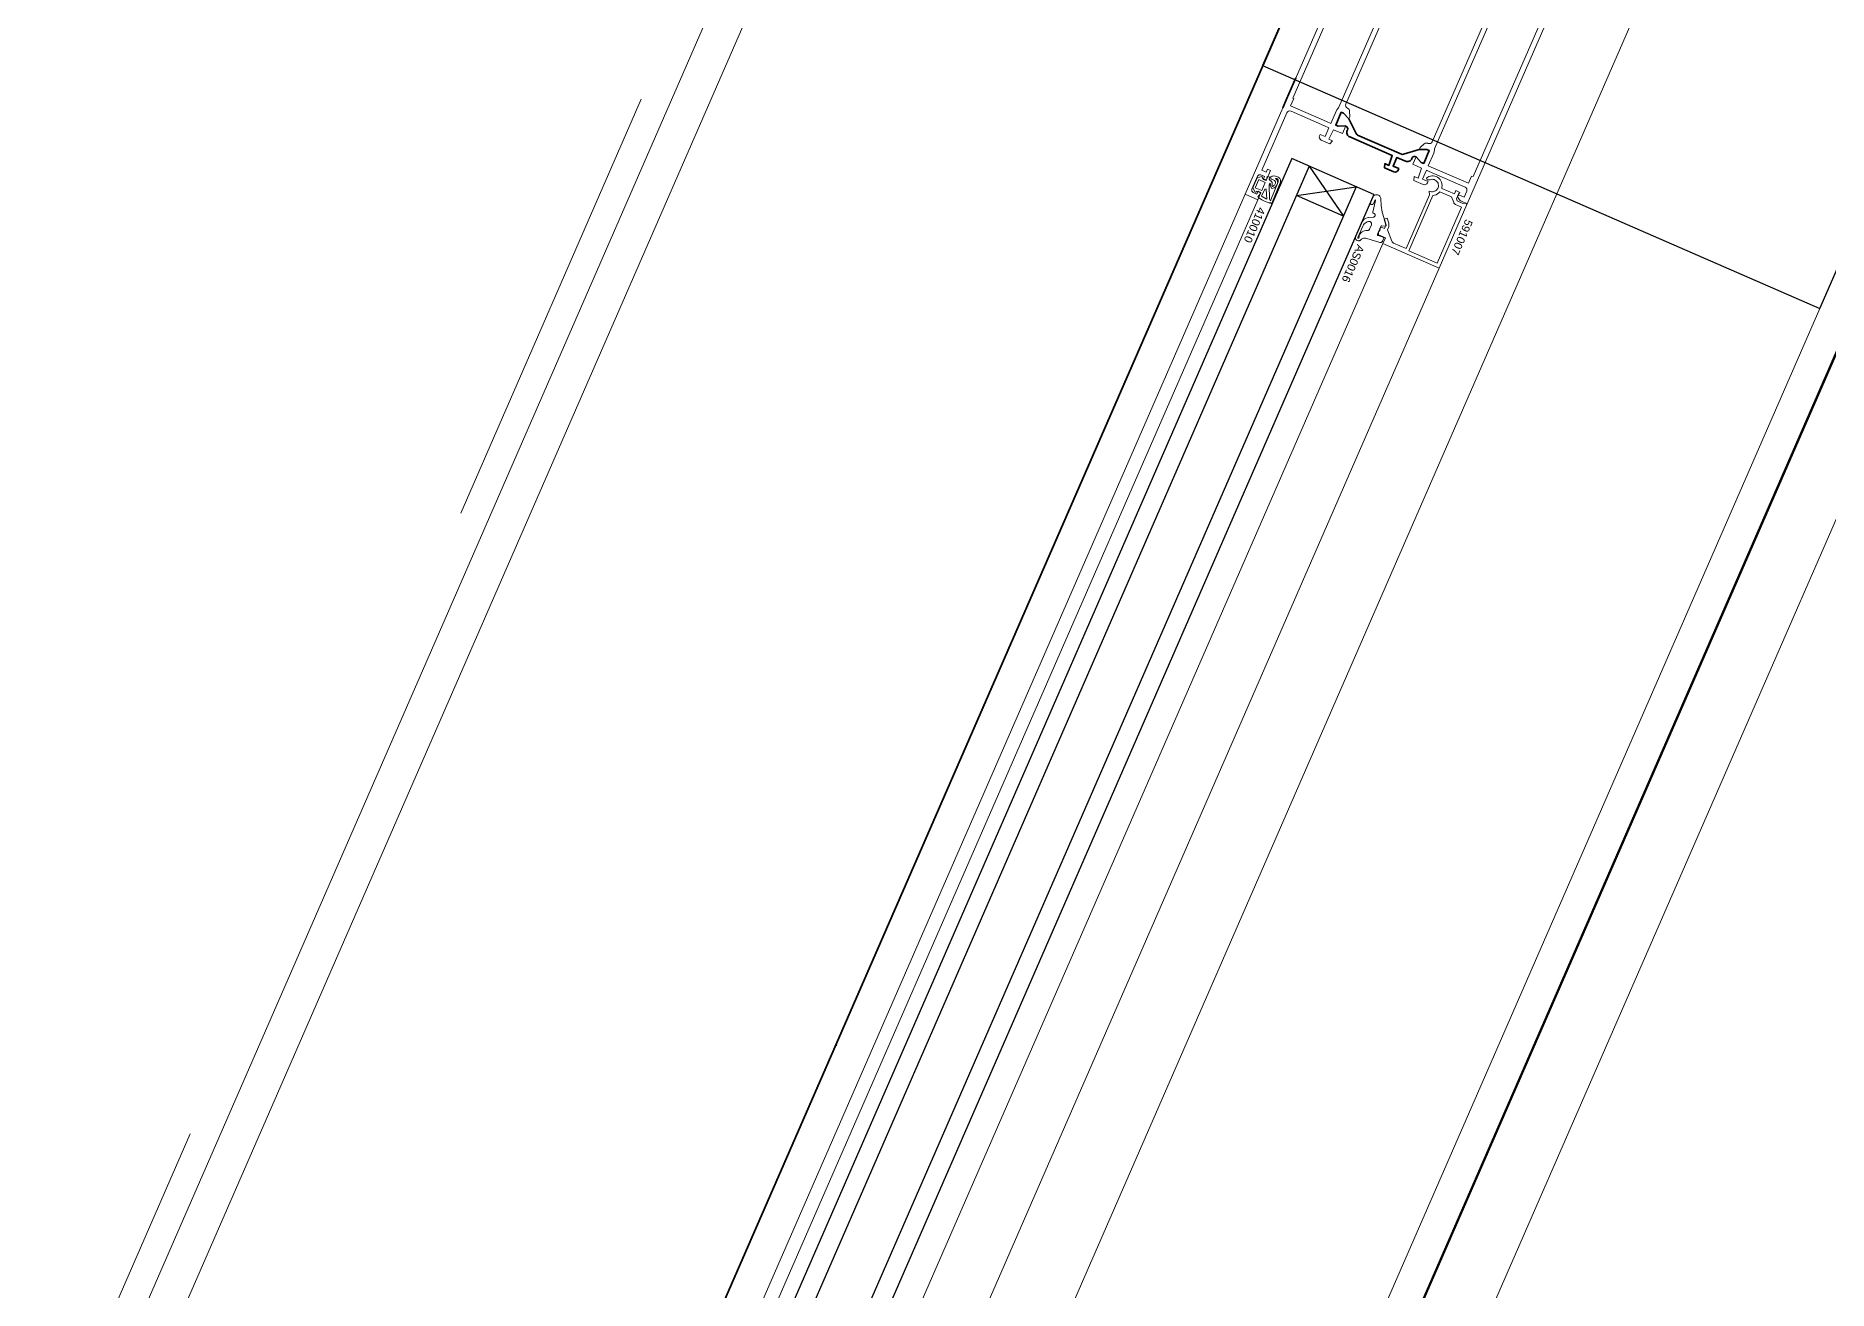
# Model space of a CAD drawing. Header units: millimetres. Extents: x -37281 to 954596, y -59787 to 956680.
# Drawn here: x 866875 to 867435, y -21130 to -20738 of the extents above; entities that cross this region are included whole.
import ezdxf
from ezdxf.enums import TextEntityAlignment as Align

# ---------------------------------------------------------------- set-up
doc = ezdxf.new("R2010")
doc.units = ezdxf.units.MM
doc.header["$MEASUREMENT"] = 0
doc.linetypes.add('Dot & Dashed', pattern=[670.277762, 352.777767, -176.388884, 0, -141.111112])
doc.linetypes.add('Double Dashed', pattern=[1093.611073, 529.166651, -211.666656, 141.111112, -211.666656])
for name, color, linetype, lineweight in [('0_Pen_No__2', 8, 'Continuous', 15), ('0_Pen_No__5', 7, 'Continuous', 25), ('0_Pen_No__6', 7, 'Continuous', 35), ('0_Pen_No__7', 7, 'Continuous', 35), ('0_Pen_No__9', 7, 'Continuous', 13), ('New_A-20-M_Floor_Slab_Pen_No__89', 8, 'Continuous', 20), ('New_A-20-M_Roof_Pen_No__93', 8, 'Continuous', 13), ('New_A-25-M_Curtain_Wall_Pen_No__90', 8, 'Continuous', 20), ('New_A-25-M_Wall_Ext_Pen_No__87', 8, 'Continuous', 20), ('New_ArchiCAD Windows_Pen_No__3', 7, 'Continuous', 18), ('New_ArchiCAD Zone Stamps_Pen_No__9', 7, 'Continuous', 13)]:
    doc.layers.add(name, color=color, linetype=linetype, lineweight=lineweight)
for name, color, linetype, lineweight, true_color in [('0_Pen_No__40', 7, 'Continuous', 35, 0x2a2a2a), ('New_A-15-MG_Structural_Grid_Phase_2_Pen_No__222', 7, 'Continuous', 13, 0x65af33), ('New_A-25-M_Curtain_Wall_Pen_No__69', 7, 'Continuous', 20, 0x606060), ('New_A-35-M_FFE-Zone_Pen_No__74', 7, 'Continuous', 20, 0x606060), ('New_ArchiCAD Windows_Pen_No__23', 7, 'Continuous', 30, 0x2a2a2a)]:
    doc.layers.add(name, color=color, linetype=linetype, lineweight=lineweight, true_color=true_color)
for name, color, linetype in [('New_A-15-MG_Structural_Grid_Phase_2', 7, 'Continuous'), ('New_A-20-M_Floor_Slab', 7, 'Continuous'), ('New_A-20-M_Roof', 7, 'Continuous'), ('New_A-25-M_Curtain_Wall', 7, 'Continuous'), ('New_A-25-M_Wall_Ext', 7, 'Continuous'), ('New_A-35-M_FFE-Zone', 7, 'Continuous'), ('New_ArchiCAD Windows', 7, 'Continuous')]:
    doc.layers.add(name, color=color, linetype=linetype)
doc.styles.add('GENERATED_STYLE_2', font='')
doc.styles.add('GENERATED_STYLE_3', font='')
doc.styles.add('GENERATED_STYLE_4', font='')
doc.styles.get('GENERATED_STYLE_2').set_extended_font_data('Arial', bold=True)
doc.styles.get('GENERATED_STYLE_3').set_extended_font_data('Arial')
doc.styles.get('GENERATED_STYLE_4').set_extended_font_data('Swis721 BT')

# ---------------------------------------------------------------- blocks, each defined once
blk = doc.blocks.new('Wall_243_2', base_point=(874395.1, -4631.3))
at = {"layer": 'New_A-25-M_Wall_Ext_Pen_No__87', "linetype": 'Continuous', "flags": 128}
for points in [[(874303.43, -4591.33), (866444.97, -22613.27)], [(866536.64, -22653.24), (874395.1, -4631.3)]]:
    blk.add_lwpolyline(points, dxfattribs=at)
blk = doc.blocks.new('Wall_245_2', base_point=(874285.09, -4632.6))
at = {"layer": 'New_A-25-M_Wall_Ext_Pen_No__87', "linetype": 'Continuous', "flags": 128}
for points in [[(869017.03, -16301.13), (866293.44, -22547.19)], [(866444.68, -22613.14), (869168.27, -16367.08)]]:
    blk.add_lwpolyline(points, dxfattribs=at)
blk = doc.blocks.new('Single Office_INB 2105_84_2', base_point=(865013.57, -21058.46))
at = {"layer": 'New_A-35-M_FFE-Zone_Pen_No__74', "linetype": 'Continuous'}
blk.add_line((866232.68, -22686.52), (867138.58, -20609.01), dxfattribs=at)
at = {"layer": 'New_ArchiCAD Zone Stamps_Pen_No__9'}
for tag, height, style, p in [('ROOM_NAME', 250, 'GENERATED_STYLE_2', (864076.76, -19453.51)), ('zoneNameLine2', 250, 'GENERATED_STYLE_2', (863888.33, -19885.64)), ('ROOM_NUMBER', 200, 'GENERATED_STYLE_3', (863699.9, -20306.35)), ('measuredAreaCode', 200, 'GENERATED_STYLE_3', (863542.87, -20666.46)), ('DUMMY_649', 200, 'GENERATED_STYLE_3', (863850.28, -20800.5)), ('DUMMY_650', 200, 'GENERATED_STYLE_3', (864199.79, -20952.9)), ('DUMMY_651', 133.33, 'GENERATED_STYLE_3', (864479.08, -21059.45))]:
    blk.add_attdef(tag, text='', height=height, rotation=336.4404, dxfattribs=dict(at, style=style)).set_placement(p, align=Align.TOP_LEFT)
blk = doc.blocks.new('Slab_14_2', base_point=(829422.85, -33019.01))
at = {"layer": 'New_A-20-M_Floor_Slab_Pen_No__89', "linetype": 'Continuous', "flags": 128}
blk.add_lwpolyline([(875235.59, -26822.78), (866165.91, -22867.95), (874174.16, -4502.51), (868527.24, -2040.17), (868435.45, -2000.14), (866447.92, -6558.18), (861160.52, -4252.62), (853558.92, -11326.43), (853176.07, -10915.01), (829422.85, -33019.01)], dxfattribs=at)
blk = doc.blocks.new('Slab_18_2', base_point=(875235.59, -26822.78))
at = {"layer": 'New_A-20-M_Floor_Slab_Pen_No__89', "linetype": 'Continuous', "flags": 128}
blk.add_lwpolyline([(875235.59, -26822.78), (866165.91, -22867.95), (874174.16, -4502.51), (883243.83, -8457.33)], close=True, dxfattribs=at)
blk = doc.blocks.new('Triple Window 19_2')
at = {"layer": 'New_ArchiCAD Windows_Pen_No__23', "linetype": 'Continuous'}
for p, q in [((-225, 0), (-182, 0)), ((-182, 0), (-182, -190)), ((-182, -190), (-225, -190))]:
    blk.add_line(p, q, dxfattribs=at)
at = {"layer": 'New_ArchiCAD Windows_Pen_No__3', "linetype": 'Continuous'}
for p, q in [((-1175, 165), (1175, 165)), ((-182, 0), (662.5, 0)), ((662.5, -190), (-182, -190)), ((-1175, -200), (1175, -200))]:
    blk.add_line(p, q, dxfattribs=at)
blk = doc.blocks.new('Wall_353_2', base_point=(874468.42, -4712.54))
at = {"layer": 'New_ArchiCAD Windows', "color": 251, "linetype": 'Continuous', "lineweight": 20, "true_color": 0x606060, "xscale": -1, "zscale": 1000, "rotation": 66.44041158399281}
blk.add_blockref('Triple Window 19_2', (867185.65, -20913.87), dxfattribs=at)
blk = doc.blocks.new('Morph_2_2', base_point=(864302.5, 0))
at = {"layer": 'New_A-20-M_Roof_Pen_No__93', "linetype": 'Continuous', "flags": 128}
blk.add_lwpolyline([(866367.03, -22792.01), (874315.32, -4564.06)], dxfattribs=at)
blk = doc.blocks.new('Beam_8_2', base_point=(874303.43, -4591.33))
at = {"layer": 'New_A-25-M_Curtain_Wall_Pen_No__69', "linetype": 'Dot & Dashed'}
blk.add_line((874303.43, -4591.33), (866444.97, -22613.27), dxfattribs=at)
at = {"layer": 'New_A-25-M_Curtain_Wall_Pen_No__90', "linetype": 'Continuous'}
for p, q in [((874303.43, -4591.33), (866444.97, -22613.27)), ((874505.7, -4679.52), (866647.24, -22701.46))]:
    blk.add_line(p, q, dxfattribs=at)
blk = doc.blocks.new('Standard grid marker_19')
at = {"layer": 'New_A-15-MG_Structural_Grid_Phase_2_Pen_No__222', "linetype": 'Double Dashed'}
blk.add_line((948.58, 0), (36650.52, 0), dxfattribs=at)
at = {"layer": 'New_A-15-MG_Structural_Grid_Phase_2_Pen_No__222', "style": 'GENERATED_STYLE_4'}
for tag, p in [('AC_MarkerText_1_0', (-500, -588.26)), ('AC_MarkerText_1_1', (38099.1, -588.26))]:
    blk.add_attdef(tag, text='', height=350, rotation=90, dxfattribs=at).set_placement(p, align=Align.MIDDLE_CENTER)

msp = doc.modelspace()

# ---------------------------------------------------------------- linework, layer by layer
at = {"layer": '0_Pen_No__2', "linetype": 'Continuous', "flags": 128}
for points in [[(867317.75, -20682.81), (867284.49, -20759.07, 0.414214), (867285.01, -20760.39), (867285.06, -20760.41, -0.294108), (867285.66, -20761.31), (867285.69, -20763.08), (867285.41, -20763.73), (867283.79, -20761.93), (867283.06, -20761.61), (867281.3, -20765.64), (867282.03, -20765.96), (867284.45, -20765.92), (867283.41, -20768.31), (867280.66, -20767.11), (867279.14, -20770.05), (867280.34, -20770.57), (867279.46, -20771.49), (867276.75, -20770.31, -0.414214), (867276.24, -20769), (867276.44, -20768.54), (867277.99, -20769.22), (867279.19, -20766.47), (867277.77, -20765.85), (867267.37, -20761.31, 0.414214), (867266.05, -20761.83), (867258.26, -20779.7), (867259.63, -20780.3), (867260.03, -20779.39), (867260.95, -20779.79), (867259.55, -20783), (867258.63, -20782.6), (867259.03, -20781.68), (867257.93, -20781.2, 0.414214), (867256.88, -20781.61), (867255.12, -20785.65, 0.414214), (867255.53, -20786.7), (867256.63, -20787.18), (867257.03, -20786.26), (867257.95, -20786.66), (867256.95, -20788.95), (867253.01, -20787.24), (867316.96, -20640.57)], [(867344.7, -20694.56), (867311.44, -20770.82, -0.414214), (867310.12, -20771.34), (867310.07, -20771.32, 0.294108), (867309, -20771.49), (867307.69, -20772.68), (867307.41, -20773.32), (867309.82, -20773.28), (867310.56, -20773.6), (867308.8, -20777.63), (867308.06, -20777.31), (867306.45, -20775.52), (867305.41, -20777.9), (867308.16, -20779.1), (867307.04, -20782.21), (867305.84, -20781.69), (867305.77, -20782.97), (867308.65, -20784.22, 0.414214), (867309.97, -20783.71), (867310.17, -20783.25), (867308.43, -20782.49), (867309.63, -20779.74), (867310.52, -20780.13), (867321.73, -20785.02, -0.414214), (867322.24, -20786.33), (867321.44, -20788.17), (867319.79, -20787.45), (867319.39, -20787.83), (867319.6, -20788.36, 0.198912), (867320.66, -20789.46), (867322.4, -20790.22), (867366.37, -20689.39)], [(867312.13, -20773.48, -0.112281), (867312.22, -20773.05), (867346.85, -20693.61, -0.112281), (867347.12, -20693.25, 0.112281), (867347.66, -20692.52), (867349.4, -20688.53), (867361.95, -20694.01), (867360.95, -20696.3), (867361.41, -20696.5), (867324.24, -20781.75), (867323.78, -20781.55), (867322.78, -20783.84), (867311.1, -20778.75)], [(867311.1, -20778.75), (867310.22, -20778.36), (867311.96, -20774.38, 0.112281), (867312.13, -20773.48)]]:
    msp.add_lwpolyline(points, format="xyb", dxfattribs=at)
msp.add_lwpolyline([(867278.46, -20764.51), (867279.79, -20765.09), (867281.53, -20761.11, -0.112281), (867282.07, -20760.38, 0.112281), (867282.33, -20760.02), (867316.97, -20680.58, 0.112281), (867317.05, -20680.14, -0.112281), (867317.22, -20679.25), (867318.96, -20675.26), (867306.41, -20669.79), (867305.41, -20672.08), (867305.13, -20671.96), (867267.96, -20757.21), (867268.23, -20757.33), (867267.23, -20759.62)], format="xyb", close=True, dxfattribs=at)
for points in [[(867309.88, -20782.72), (867309.68, -20782.19), (867310.05, -20781.93), (867310.46, -20781.72), (867310.9, -20781.57), (867311.35, -20781.5), (867311.81, -20781.49), (867312.26, -20781.56), (867312.7, -20781.69), (867313.15, -20781.93), (867313.55, -20782.25), (867313.9, -20782.62), (867314.18, -20783.05), (867314.39, -20783.51), (867314.52, -20784.01), (867314.56, -20784.51), (867314.52, -20785.02), (867314.46, -20785.41), (867318.41, -20787.12), (867318.85, -20786.12), (867320.13, -20786.68), (867319.97, -20787.04), (867319.79, -20786.96), (867319.03, -20788.7), (867319.28, -20789.36), (867321.08, -20790.14), (867321.99, -20790.04), (867322.3, -20790.46), (867313.62, -20810.35), (867296.02, -20802.67), (867296.82, -20800.84), (867294.72, -20799.92), (867294.66, -20799.03), (867294.8, -20798.94), (867294.91, -20798.82), (867295.01, -20798.69), (867295.08, -20798.55), (867295.13, -20798.39), (867295.16, -20798.23), (867295.15, -20798.07), (867295.12, -20797.91), (867295.53, -20797.55), (867296.54, -20797.99), (867297, -20796.94), (867296.43, -20795.02), (867297.39, -20794.74), (867297.86, -20796.3), (867297.92, -20796.58), (867297.94, -20796.86), (867297.92, -20797.13), (867297.86, -20797.41), (867297.77, -20797.67), (867297.46, -20798.39), (867298.86, -20801.95), (867298.93, -20802.1), (867299.02, -20802.23), (867299.13, -20802.34), (867299.26, -20802.44), (867299.4, -20802.51), (867303.32, -20804.22)], [(867303.32, -20804.22), (867310.63, -20787.45), (867310.5, -20786.29), (867310.93, -20786.41), (867311.26, -20786.47), (867311.59, -20786.48), (867311.92, -20786.43), (867312.23, -20786.32), (867312.53, -20786.17), (867312.79, -20785.96), (867313.01, -20785.71), (867313.19, -20785.43), (867313.32, -20785.12), (867313.39, -20784.8), (867313.41, -20784.47), (867313.37, -20784.14), (867313.28, -20783.82), (867313.13, -20783.52), (867312.93, -20783.25), (867312.69, -20783.02), (867312.41, -20782.83), (867312.11, -20782.69), (867311.79, -20782.61), (867311.45, -20782.58), (867311.12, -20782.61), (867310.8, -20782.7), (867309.88, -20782.72)]]:
    msp.add_lwpolyline(points, dxfattribs=at)
msp.add_lwpolyline([(867304.11, -20804.89), (867313, -20808.77), (867320.64, -20791.26), (867318.73, -20790.43), (867318.59, -20790.36), (867318.47, -20790.26), (867318.36, -20790.15), (867318.27, -20790.02), (867318.2, -20789.88), (867317.47, -20788.03), (867313.89, -20786.46), (867313.53, -20786.84), (867313.11, -20787.16), (867312.65, -20787.4), (867312.16, -20787.55), (867311.64, -20787.63)], close=True, dxfattribs=at)
at = {"layer": '0_Pen_No__40', "linetype": 'Continuous'}
for p, q in [((874037.86, -5700.74), (866899.19, -22071.98)), ((867268.86, -20750.88), (867265.97, -20757.52)), ((867265.97, -20757.52), (867264.77, -20760.27))]:
    msp.add_line(p, q, dxfattribs=at)
at = {"layer": '0_Pen_No__5', "linetype": 'Continuous'}
for p, q in [((867267.56, -20776.13), (867067.85, -21234.14)), ((867293.23, -20787.32), (867267.56, -20776.13)), ((867273.06, -20778.52), (867073.35, -21236.54)), ((867273.06, -20778.52), (867283.73, -20794.09)), ((867287.73, -20784.92), (867088.01, -21242.94)), ((867293.23, -20787.32), (867093.51, -21245.33)), ((867269.07, -20787.69), (867287.73, -20784.92)), ((867283.73, -20794.09), (867269.07, -20787.69))]:
    msp.add_line(p, q, dxfattribs=at)
at = {"layer": '0_Pen_No__6', "linetype": 'Continuous', "flags": 128}
msp.add_lwpolyline([(867284.97, -20767.24, 0.414214), (867284.45, -20765.92), (867282.03, -20765.96), (867281.3, -20765.64), (867283.06, -20761.61), (867283.79, -20761.93), (867285.42, -20763.71), (867287.67, -20768.27, 0.176327), (867288.17, -20768.75), (867301.85, -20774.71, 0.176327), (867302.53, -20774.76), (867307.42, -20773.3), (867309.82, -20773.28), (867310.56, -20773.6), (867308.8, -20777.63), (867308.06, -20777.31), (867306.45, -20775.52, 0.414214), (867305.13, -20776.03), (867305.09, -20776.13, -0.414214), (867303.12, -20776.9), (867300.46, -20775.74), (867299.26, -20778.49), (867301, -20779.25), (867300.8, -20779.71, -0.414214), (867299.49, -20780.23), (867296.6, -20778.97), (867296.68, -20777.69), (867297.88, -20778.22), (867298.99, -20775.1), (867285.7, -20769.31, -0.414214), (867284.93, -20767.33)], format="xyb", close=True, dxfattribs=at)
at = {"layer": '0_Pen_No__9', "linetype": 'Continuous'}
for p, q in [((867253.01, -20787.24), (867059.69, -21230.59)), ((867256.95, -20788.95), (867063.63, -21232.3)), ((867296.02, -20802.67), (867101.49, -21248.81)), ((867313.62, -20810.35), (867119.09, -21256.49))]:
    msp.add_line(p, q, dxfattribs=at)
at = {"layer": '0_Pen_No__9', "linetype": 'Continuous', "flags": 128}
for points in [[(867263.96, -20783.68), (867261.55, -20789.56), (867261.27, -20790.12), (867260.71, -20789.85), (867260.64, -20790.01), (867260.47, -20789.96), (867259.32, -20789.56), (867258.23, -20789.01), (867257.23, -20788.32), (867257, -20788.15), (867257.9, -20786.86), (867256.59, -20786.29), (867256.47, -20786.56), (867256.11, -20786.57), (867255.42, -20785.2), (867256.76, -20782.14), (867258.23, -20781.71), (867258.47, -20781.98), (867258.35, -20782.25), (867259.66, -20782.83), (867259.9, -20781.71), (867260.68, -20781.88), (867260.55, -20782.5), (867260.9, -20783.02), (867261.01, -20783.06), (867261.12, -20783.12), (867261.21, -20783.2), (867261.29, -20783.29), (867261.35, -20783.39), (867261.4, -20783.5), (867261.42, -20783.62), (867261.47, -20783.8), (867261.49, -20783.97), (867261.47, -20784.15), (867261.43, -20784.33), (867261.36, -20784.5), (867261.61, -20784.78), (867261.81, -20784.68), (867262, -20784.56), (867262.17, -20784.41), (867262.31, -20784.23), (867262.42, -20784.03), (867262.5, -20783.82), (867262.52, -20783.69), (867262.52, -20783.55), (867262.49, -20783.42), (867262.44, -20783.3), (867262.36, -20783.18), (867262.27, -20783.08), (867262.17, -20783), (867261.99, -20782.84), (867261.79, -20782.71), (867261.57, -20782.62), (867261.34, -20782.55), (867261.1, -20782.53), (867260.91, -20781.82), (867261.3, -20781.65), (867261.7, -20781.55), (867262.12, -20781.53), (867262.54, -20781.57), (867262.94, -20781.69), (867263.32, -20781.87), (867263.66, -20782.12), (867263.81, -20782.31), (867263.93, -20782.51), (867264.02, -20782.74), (867264.06, -20782.98), (867264.07, -20783.22), (867264.03, -20783.45)], [(867258.19, -20786.11), (867256.17, -20785.23), (867257.29, -20782.67), (867259.31, -20783.55)], [(867261.05, -20789.04), (867263.37, -20783.33), (867263.38, -20783.18), (867263.37, -20783.04), (867263.34, -20782.9), (867263.28, -20782.76), (867263.21, -20782.64), (867263.11, -20782.53), (867263, -20782.44), (867262.87, -20782.36), (867262.74, -20782.31), (867262.6, -20782.28), (867262.53, -20782.44), (867262.72, -20782.59), (867262.88, -20782.76), (867263.01, -20782.96), (867263.11, -20783.18), (867263.17, -20783.41), (867263.19, -20783.64), (867263.17, -20783.88), (867263.04, -20784.21), (867262.86, -20784.52), (867262.63, -20784.8), (867262.36, -20785.04), (867262.06, -20785.23), (867261.73, -20785.37), (867261.38, -20785.45), (867260.76, -20784.34), (867260.98, -20784.11), (867260.87, -20783.81), (867260.52, -20784.3), (867260.58, -20788.75), (867260.8, -20789.22), (867260.99, -20789.22)], [(867258.28, -20787.97), (867258.17, -20787.9), (867259.16, -20785.64), (867259.54, -20785.71), (867259.78, -20788.78), (867259.55, -20788.68)], [(867295.08, -20802.32), (867295.21, -20802.33), (867295.34, -20802.32), (867295.47, -20802.29), (867295.59, -20802.24), (867295.7, -20802.17), (867295.8, -20802.08), (867295.88, -20801.97), (867295.95, -20801.85), (867296.3, -20801.05), (867296.31, -20801), (867296.32, -20800.95), (867296.32, -20800.9), (867296.31, -20800.85), (867296.29, -20800.8), (867296.27, -20800.76), (867296.24, -20800.72), (867296.2, -20800.69), (867296.16, -20800.66), (867296.11, -20800.64), (867294.54, -20800.17), (867294.49, -20800.15), (867294.45, -20800.12), (867294.41, -20800.09), (867294.38, -20800.05), (867294.35, -20800.01), (867294.33, -20799.96), (867294.33, -20799.91), (867294.32, -20799.86), (867294.33, -20799.81), (867294.35, -20799.76), (867295.42, -20797.3), (867295.45, -20797.26), (867295.47, -20797.22), (867295.51, -20797.19), (867295.54, -20797.16), (867295.58, -20797.14), (867295.63, -20797.13), (867295.67, -20797.12), (867295.72, -20797.12), (867296.79, -20797.18), (867296.84, -20797.18), (867296.88, -20797.17), (867296.93, -20797.16), (867296.98, -20797.13), (867297.01, -20797.1), (867297.05, -20797.06), (867297.07, -20797.02), (867297.09, -20796.97), (867297.1, -20796.92), (867297.1, -20796.87), (867297.1, -20796.82), (867297.08, -20796.77), (867296.49, -20794.85), (867295.86, -20792.86), (867295.51, -20790.8), (867295.45, -20788.72), (867295.42, -20788.48), (867295.34, -20788.25), (867295.23, -20788.04), (867295.09, -20787.85), (867294.91, -20787.69), (867294.71, -20787.56), (867294.49, -20787.47), (867294.26, -20787.41), (867294.02, -20787.4), (867293.78, -20787.42), (867293.55, -20787.49), (867293.33, -20787.6), (867293.14, -20787.74), (867292.97, -20787.91), (867292.15, -20789.8), (867292.12, -20789.87), (867292.11, -20789.96), (867292.11, -20790.04), (867292.12, -20790.12), (867292.15, -20790.2), (867292.19, -20790.27), (867292.24, -20790.34), (867292.3, -20790.39), (867292.37, -20790.44), (867292.45, -20790.47), (867292.53, -20790.49), (867292.61, -20790.5), (867292.69, -20790.49), (867292.77, -20790.47), (867292.85, -20790.44), (867292.91, -20790.39), (867292.98, -20790.33), (867293.03, -20790.27), (867293.07, -20790.2), (867293.49, -20789.22), (867293.51, -20789.18), (867293.54, -20789.14), (867293.57, -20789.11), (867293.61, -20789.08), (867293.65, -20789.06), (867293.7, -20789.04), (867293.75, -20789.03), (867293.76, -20789.08), (867293.77, -20789.12), (867293.77, -20789.17), (867293.76, -20789.22), (867292.88, -20792.88), (867292.87, -20792.97), (867292.9, -20793.03), (867292.92, -20793.07), (867292.94, -20793.11), (867292.98, -20793.15), (867293.01, -20793.18), (867293.06, -20793.2), (867293.34, -20793.32), (867293.42, -20793.36), (867293.48, -20793.42), (867293.54, -20793.48), (867293.59, -20793.56), (867293.62, -20793.64), (867293.64, -20793.72), (867293.64, -20793.81), (867293.63, -20793.9), (867293.6, -20793.98), (867293.56, -20794.06), (867293.5, -20794.12), (867293.44, -20794.18), (867293.18, -20794.37), (867293.15, -20794.39), (867293.11, -20794.41), (867293.06, -20794.42), (867293.02, -20794.43), (867291.59, -20794.49), (867291.52, -20794.5), (867291.45, -20794.51), (867291.13, -20794.62), (867290.67, -20794.82), (867290.25, -20795.09), (867289.87, -20795.43), (867289.57, -20795.83), (867289.33, -20796.27), (867287.53, -20800.39), (867287.48, -20800.55), (867287.45, -20800.71), (867287.45, -20800.88), (867287.48, -20801.04), (867287.53, -20801.2), (867287.61, -20801.34), (867287.72, -20801.47), (867287.84, -20801.58), (867287.98, -20801.67), (867288.13, -20801.74), (867288.29, -20801.78), (867288.46, -20801.79), (867288.62, -20801.77), (867288.78, -20801.73), (867288.93, -20801.66), (867289.07, -20801.57), (867289.19, -20801.46), (867289.37, -20801.29), (867289.57, -20801.15), (867289.79, -20801.05), (867290.02, -20800.98), (867290.26, -20800.96), (867290.51, -20800.97), (867290.74, -20801.02)], [(867292.45, -20796.86), (867292.49, -20796.73), (867292.51, -20796.6), (867292.51, -20796.46), (867292.49, -20796.33), (867292.44, -20796.2), (867292.38, -20796.09), (867292.29, -20795.98), (867292.19, -20795.89), (867292.07, -20795.82), (867291.95, -20795.78), (867291.81, -20795.75), (867291.68, -20795.74), (867291.54, -20795.76), (867291.17, -20795.88), (867290.82, -20796.05), (867290.49, -20796.27), (867290.21, -20796.54), (867289.98, -20796.86), (867289.79, -20797.2), (867288.24, -20800.75), (867288.24, -20800.78), (867288.23, -20800.8), (867288.23, -20800.83), (867288.24, -20800.85), (867288.24, -20800.88), (867288.26, -20800.9), (867288.27, -20800.92), (867288.29, -20800.93), (867288.31, -20800.95), (867288.33, -20800.96), (867288.36, -20800.96), (867288.38, -20800.96), (867288.41, -20800.96), (867288.43, -20800.96), (867288.45, -20800.95), (867288.47, -20800.93), (867288.49, -20800.92), (867288.51, -20800.9), (867288.52, -20800.87), (867288.66, -20800.54), (867288.68, -20800.49), (867288.69, -20800.45), (867288.69, -20800.4), (867288.68, -20800.36), (867288.67, -20800.31), (867288.65, -20800.27), (867288.63, -20800.23), (867288.59, -20800.2), (867288.63, -20800.12), (867288.81, -20799.78), (867289.04, -20799.47), (867289.31, -20799.2), (867289.63, -20798.98), (867289.97, -20798.8), (867290.34, -20798.69), (867290.72, -20798.62), (867291.1, -20798.62), (867291.22, -20798.62), (867291.34, -20798.6), (867291.46, -20798.56), (867291.57, -20798.51), (867291.67, -20798.44), (867291.76, -20798.35), (867291.83, -20798.25), (867291.89, -20798.15)]]:
    msp.add_lwpolyline(points, close=True, dxfattribs=at)

# ---------------------------------------------------------------- block references
at = {"layer": 'New_A-15-MG_Structural_Grid_Phase_2', "color": 8, "linetype": 'Continuous', "lineweight": 15, "zscale": 1000, "rotation": 246.440411583993}
msp.add_blockref('Standard grid marker_19', (876481.97, 840.07), dxfattribs=at)
at = {"layer": 'New_A-20-M_Floor_Slab', "color": 8, "linetype": 'Continuous', "lineweight": 20}
for name, p in [('Slab_14_2', (829422.85, -33019.01)), ('Slab_18_2', (875235.59, -26822.78))]:
    msp.add_blockref(name, p, dxfattribs=at)
at = {"layer": 'New_A-20-M_Roof', "linetype": 'Continuous', "lineweight": 0}
msp.add_blockref('Morph_2_2', (864302.5, 0), dxfattribs=at)
at = {"layer": 'New_A-25-M_Curtain_Wall', "color": 8, "lineweight": 20}
msp.add_blockref('Beam_8_2', (874303.43, -4591.33), dxfattribs=at)
at = {"layer": 'New_A-25-M_Wall_Ext', "color": 250, "lineweight": 50, "true_color": 0x2a2a2a}
for name, p in [('Wall_245_2', (874285.09, -4632.6)), ('Wall_353_2', (874468.42, -4712.54)), ('Wall_243_2', (874395.1, -4631.3))]:
    msp.add_blockref(name, p, dxfattribs=at)
at = {"layer": 'New_A-35-M_FFE-Zone', "linetype": 'Continuous'}
msp.add_blockref('Single Office_INB 2105_84_2', (865013.57, -21058.46), dxfattribs=at)

# ---------------------------------------------------------------- texts
at = {"layer": '0_Pen_No__7', "linetype": 'Continuous', "char_height": 2.5, "attachment_point": 7, "rotation": 246.4404, "style": 'GENERATED_STYLE_3'}
for s, insert in [('\\A1;{\\fArial|b0|i0|c0|p34;410010}', (867257.12, -20791.05)), ('\\A1;{\\fArial|b0|i0|c0|p34;591007}', (867321.91, -20794.82)), ('\\A1;{\\fArial|b0|i0|c0|p34;AS0016}', (867288.04, -20802.7))]:
    msp.add_mtext(s, dxfattribs=dict(at, insert=insert))

doc.saveas('drawing.dxf')
